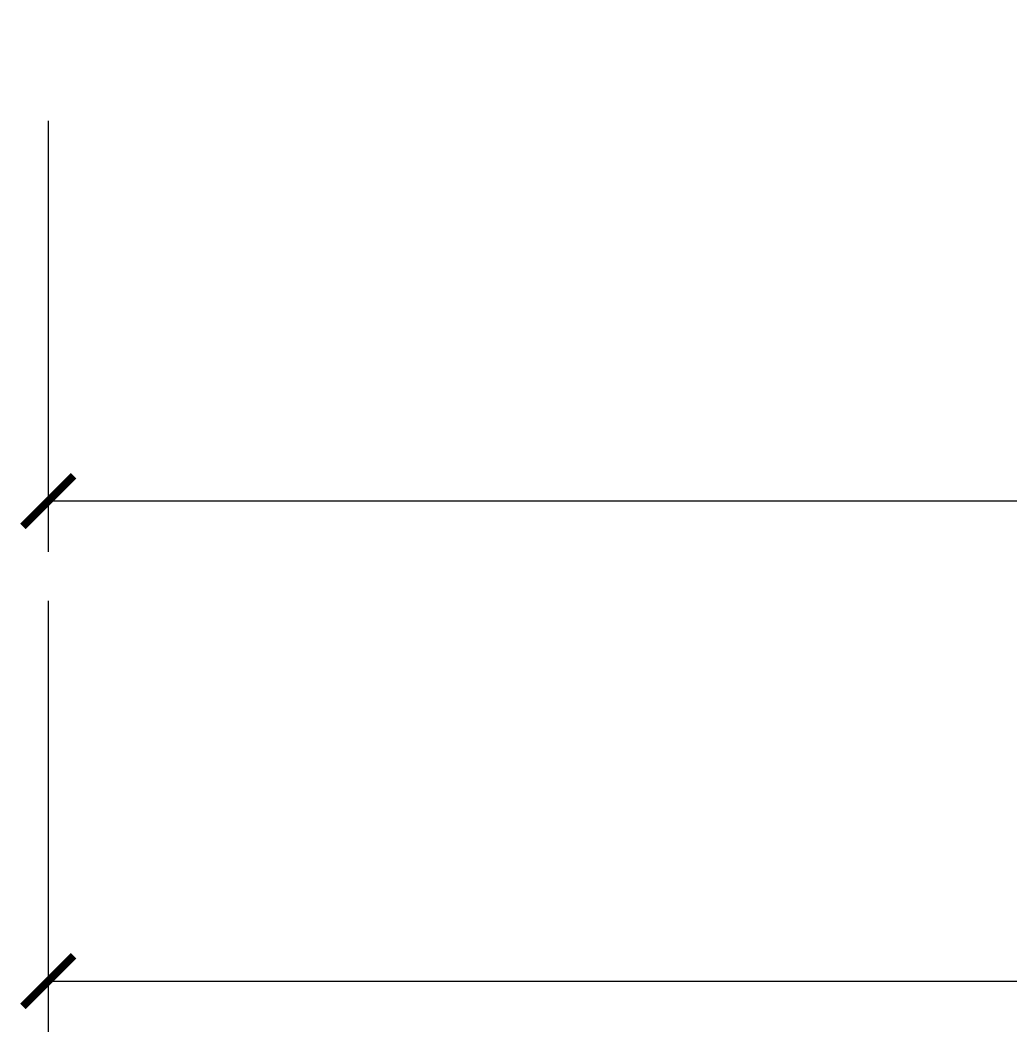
# Model space of a CAD drawing. Header units: millimetres. Extents: x -12161372 to 46643, y -9506984 to 15358.
# Drawn here: x 8783.3 to 8978.6, y 5081 to 5280.6 of the extents above; entities that cross this region are included whole.
import ezdxf

# ---------------------------------------------------------------- set-up
doc = ezdxf.new("R2010")
doc.units = ezdxf.units.MM
doc.layers.add('dimensi', color=50, linetype='Continuous', lineweight=5)
doc.styles.get("Standard").update_dxf_attribs({"font": 'arial.ttf'})
doc.dimstyles.new('ISO-25', dxfattribs={"dimtxt": 4.5, "dimasz": 10, "dimexe": 10, "dimexo": 10, "dimtad": 1, "dimtxsty": 'Standard', "dimblk": 'ARCHTICK', "dimcen": 2.5, "dimclrt": 256, "dimadec": 0, "dimazin": 0, "dimtfac": 1, "dimtmove": 0, "dimatfit": 3, "dimfxl": 75, "dimfxlon": 1, "dimtfillclr": 256, "dimlwd": -1, "dimlwe": -1, "dimarcsym": 0})

# ---------------------------------------------------------------- blocks, each defined once
blk = doc.blocks.new('_ArchTick')
at = {"color": 0, "linetype": 'ByBlock', "const_width": 0.15}
blk.add_lwpolyline([(-0.5, -0.5), (0.5, 0.5)], dxfattribs=at)
blk = doc.blocks.new('*D344')
at = {"layer": 'Defpoints', "color": 0, "ltscale": 10, "transparency": 16777216}
for p in [(8788.85, 5290.26), (9988.85, 5290.26), (9988.85, 5091.03)]:
    blk.add_point(p, dxfattribs=at)
at = {"layer": 'dimensi', "color": 0, "ltscale": 10, "transparency": 16777216}
for p, q in [((8788.85, 5166.03), (8788.85, 5081.03)), ((9988.85, 5166.03), (9988.85, 5081.03)), ((8788.85, 5091.03), (9988.85, 5091.03))]:
    blk.add_line(p, q, dxfattribs=at)
at = {"layer": 'dimensi', "color": 0, "ltscale": 10, "transparency": 16777216, "xscale": 10, "yscale": 10, "zscale": 10, "rotation": 180}
blk.add_blockref('_ArchTick', (8788.85, 5091.03), dxfattribs=at)
at = {"layer": 'dimensi', "color": 0, "ltscale": 10, "transparency": 16777216, "xscale": 10, "yscale": 10, "zscale": 10}
blk.add_blockref('_ArchTick', (9988.85, 5091.03), dxfattribs=at)
at = {"layer": 'dimensi', "ltscale": 10, "transparency": 16777216, "insert": (9393.59, 5110.03), "char_height": 4.5, "attachment_point": 5}
blk.add_mtext('{\\H8x;1200}', dxfattribs=at)
blk = doc.blocks.new('*D347')
at = {"layer": 'Defpoints', "color": 0, "ltscale": 10, "transparency": 16777216}
for p in [(8788.85, 5290.26), (9388.85, 5289.64), (8788.85, 5185.7)]:
    blk.add_point(p, dxfattribs=at)
at = {"layer": 'dimensi', "color": 0, "ltscale": 10, "transparency": 16777216}
for p, q in [((8788.85, 5260.7), (8788.85, 5175.7)), ((9388.85, 5260.7), (9388.85, 5175.7)), ((9388.85, 5185.7), (8788.85, 5185.7))]:
    blk.add_line(p, q, dxfattribs=at)
at = {"layer": 'dimensi', "color": 0, "ltscale": 10, "transparency": 16777216, "xscale": 10, "yscale": 10, "zscale": 10, "rotation": 180}
blk.add_blockref('_ArchTick', (8788.85, 5185.7), dxfattribs=at)
at = {"layer": 'dimensi', "color": 0, "ltscale": 10, "transparency": 16777216, "xscale": 10, "yscale": 10, "zscale": 10}
blk.add_blockref('_ArchTick', (9388.85, 5185.7), dxfattribs=at)
at = {"layer": 'dimensi', "ltscale": 10, "transparency": 16777216, "insert": (9088.85, 5204.71), "char_height": 4.5, "attachment_point": 5}
blk.add_mtext('{\\H8x;600}', dxfattribs=at)

msp = doc.modelspace()

# ---------------------------------------------------------------- dimensions: what is measured, and where the dimension line sits
at = {"layer": 'dimensi', "ltscale": 10}
dim = msp.add_linear_dim(base=(9988.847, 5091.028), p1=(8788.847, 5290.262), p2=(9988.847, 5290.262), text='{\\H8x;<>}', dimstyle='ISO-25', dxfattribs=at)
dim.commit()
dim.dimension.update_dxf_attribs({"geometry": '*D344', "text_midpoint": (9393.592, 5091.028), "dimtype": 160})
dim = msp.add_linear_dim(base=(8788.847, 5185.704), p1=(9388.847, 5289.637), p2=(8788.847, 5290.262), text='{\\H8x;<>}', dimstyle='ISO-25', dxfattribs=at)
dim.commit()
dim.dimension.update_dxf_attribs({"geometry": '*D347', "text_midpoint": (9088.847, 5204.71)})

doc.saveas('drawing.dxf')
